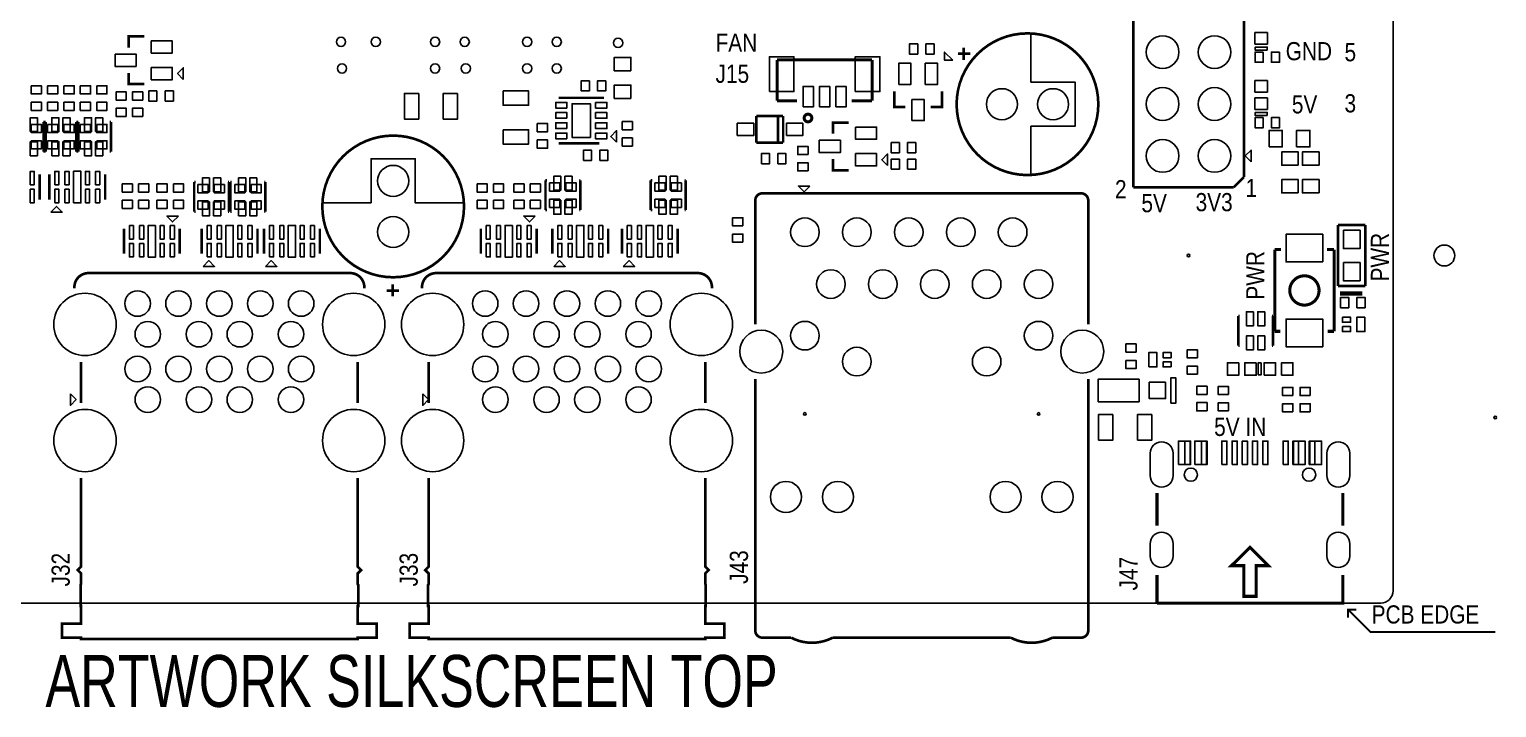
# Model space of a CAD drawing. Extents: x -9 to 101, y -22 to 138.
# Drawn here: x 29.3 to 101.1, y -22.1 to 11.1 of the extents above; entities that cross this region are included whole.
import ezdxf
from ezdxf.enums import TextEntityAlignment as Align

# ---------------------------------------------------------------- set-up
doc = ezdxf.new("R2010")
doc.units = 0
for name, color, linetype in [('BG_OUTLINE', 2, 'CONTINUOUS'), ('BG_SILKSCREEN_TOP', 1, 'CONTINUOUS'), ('PG_SILKSCREEN_TOP', 3, 'CONTINUOUS'), ('PIN_TOP', 4, 'CONTINUOUS'), ('RD_SILKSCREEN_TOP', 5, 'CONTINUOUS')]:
    doc.layers.add(name, color=color, linetype=linetype)

msp = doc.modelspace()

# ---------------------------------------------------------------- linework, layer by layer
at = {"layer": 'BG_OUTLINE'}
msp.add_lwpolyline([(95.99991, 61.399903, 0.414355), (95.400012, 62.000105), (-3.399892, 62.000105, 0.414346), (-4.000094, 61.399903), (-4.000094, -16.400094, 0.414234), (-3.399892, -16.999991), (95.400012, -16.999991, 0.414211), (95.99991, -16.400094)], format="xyb", close=True, dxfattribs=at)
at = {"layer": 'PG_SILKSCREEN_TOP'}
for points, const_width in [([(83.295109, 3.334995), (83.295109, 54.665093)], 0.129997), ([(88.705106, 54.665093), (88.705106, 3.835095)], 0.129997), ([(34.930004, 10.71499), (34.160104, 10.71499), (34.160104, 10.170109)], 0.129997), ([(75.006098, 9.570898), (75.006098, 10.170897)], 0.129997), ([(65.874798, 9.57011), (65.874798, 7.570089)], 0.150089), ([(70.524802, 9.57011), (65.874798, 9.57011)], 0.150089), ([(70.524802, 7.738008), (70.524802, 9.57011)], 0.150089), ([(74.718088, 9.879), (75.31801, 9.879)], 0.129997), ([(34.160104, 8.930107), (34.160104, 8.384997), (34.930004, 8.384997)], 0.129997), ([(70.524802, 7.824089), (70.524802, 7.570089)], 0.150089), ([(71.605902, 8.032039), (71.605902, 7.262139), (72.151011, 7.262139)], 0.129997), ([(73.390989, 7.262139), (73.936098, 7.262139), (73.936098, 8.032039)], 0.129997), ([(55.187012, 7.713904), (57.414008, 7.713904)], 0.127), ([(65.874798, 7.570089), (66.843808, 7.570089)], 0.150089), ([(70.524802, 7.570089), (69.527903, 7.570089)], 0.150089), ([(29.99801, 6.533109), (29.99801, 5.087112)], 0.127), ([(30.047108, 6.533109), (29.99801, 6.533109)], 0.127), ([(30.101896, 6.533109), (30.034103, 6.533109)], 0.127), ([(30.101896, 6.533109), (30.101896, 5.087112)], 0.127), ([(31.598006, 6.533109), (31.598006, 5.087112)], 0.127), ([(31.647003, 6.533109), (31.598006, 6.533109)], 0.127), ([(31.701892, 6.533109), (31.6341, 6.533109)], 0.127), ([(31.701892, 6.533109), (31.701892, 5.087112)], 0.127), ([(33.302092, 6.533109), (33.233995, 6.533109)], 0.127), ([(33.302092, 6.533109), (33.302092, 5.087112)], 0.127), ([(64.862202, 5.518607), (64.862202, 6.818605)], 0.127), ([(64.862202, 6.818605), (66.172309, 6.818605)], 0.127), ([(65.923109, 5.568696), (65.923109, 6.768592)], 0.127), ([(66.172309, 6.818605), (66.172309, 5.518607)], 0.127), ([(69.373064, 6.499098), (68.603165, 6.499098), (68.603165, 5.953989)], 0.129997), ([(30.047108, 5.087112), (29.99801, 5.087112)], 0.127), ([(30.101896, 5.087112), (30.034103, 5.087112)], 0.127), ([(31.647003, 5.087112), (31.598006, 5.087112)], 0.127), ([(31.701892, 5.087112), (31.6341, 5.087112)], 0.127), ([(33.302092, 5.087112), (33.233995, 5.087112)], 0.127), ([(57.178092, 5.486095), (55.187012, 5.486095)], 0.127), ([(66.172309, 5.518607), (64.862202, 5.518607)], 0.127), ([(68.603165, 4.714011), (68.603165, 4.168902), (69.373064, 4.168902)], 0.129997), ([(29.81391, 3.962908), (29.81391, 2.737104)], 0.127), ([(30.286096, 2.737104), (30.286096, 3.962908)], 0.127), ([(33.014006, 3.962908), (33.014006, 2.737104)], 0.127), ([(37.368099, 2.147011), (37.368099, 3.593008)], 0.127), ([(37.368099, 3.593008), (37.435892, 3.593008)], 0.127), ([(39.022909, 3.593008), (39.071906, 3.593008)], 0.127), ([(39.071906, 2.147011), (39.071906, 3.593008)], 0.127), ([(39.137996, 2.147011), (39.137996, 3.593008)], 0.127), ([(39.137996, 3.593008), (39.206094, 3.593008)], 0.127), ([(40.79301, 3.593008), (40.842108, 3.593008)], 0.127), ([(40.842108, 2.147011), (40.842108, 3.593008)], 0.127), ([(54.547897, 2.226996), (54.547897, 3.673094)], 0.127), ([(54.547897, 3.673094), (54.615994, 3.673094)], 0.127), ([(56.203012, 3.673094), (56.252008, 3.673094)], 0.127), ([(56.252008, 2.226996), (56.252008, 3.673094)], 0.127), ([(59.698001, 2.226996), (59.698001, 3.673094)], 0.127), ([(59.698001, 3.673094), (59.766098, 3.673094)], 0.127), ([(61.35309, 3.673094), (61.402112, 3.673094)], 0.127), ([(61.402112, 2.226996), (61.402112, 3.673094)], 0.127), ([(88.705106, 3.835095), (88.204904, 3.334995)], 0.129997), ([(80.742003, 3.041904), (65.157985, 3.041904)], 0.129997), ([(88.204904, 3.334995), (83.295109, 3.334995)], 0.129997), ([(37.368099, 2.147011), (37.435892, 2.147011)], 0.127), ([(39.022909, 2.147011), (39.071906, 2.147011)], 0.127), ([(39.137996, 2.147011), (39.206094, 2.147011)], 0.127), ([(40.79301, 2.147011), (40.842108, 2.147011)], 0.127), ([(54.547897, 2.226996), (54.615994, 2.226996)], 0.127), ([(56.203012, 2.226996), (56.252008, 2.226996)], 0.127), ([(59.698001, 2.226996), (59.766098, 2.226996)], 0.127), ([(61.35309, 2.226996), (61.402112, 2.226996)], 0.127), ([(64.807998, 2.692095), (64.807998, -3.361004)], 0.129997), ([(81.091989, -3.361004), (81.091989, 2.692095)], 0.129997), ([(93.390999, 1.492504), (93.312005, 1.492504)], 0.127), ([(93.312005, 1.484401), (93.312005, -1.49352)], 0.127), ([(93.390999, 1.492504), (94.635091, 1.492504)], 0.127), ([(94.647995, -1.49352), (94.647995, 1.484401)], 0.127), ([(33.936102, 0.087097), (33.936102, 1.312901)], 0.127), ([(36.664011, 1.312901), (36.664011, 0.087097)], 0.127), ([(37.735891, 0.087097), (37.735891, 1.312901)], 0.127), ([(40.464105, 1.312901), (40.464105, 0.087097)], 0.127), ([(40.785898, 0.087097), (40.785898, 1.312901)], 0.127), ([(43.513908, 1.312901), (43.513908, 0.087097)], 0.127), ([(51.386105, 0.087097), (51.386105, 1.312901)], 0.127), ([(54.11409, 1.312901), (54.11409, 0.087097)], 0.127), ([(54.885996, 0.087097), (54.885996, 1.312901)], 0.127), ([(57.613906, 1.312901), (57.613906, 0.087097)], 0.127), ([(58.28599, 0.087097), (58.28599, 1.312901)], 0.127), ([(61.014, 1.312901), (61.014, 0.087097)], 0.127), ([(90.213409, 0.290576), (90.52052, 0.290576)], 0.150089), ([(90.213409, -3.709416), (90.213409, 0.290576)], 0.150089), ([(93.113606, 0.290576), (92.760521, 0.290576)], 0.150089), ([(93.113606, -3.709416), (93.113606, 0.290576)], 0.150089), ([(47.070899, -2.002104), (47.070899, -1.402105)], 0.129997), ([(93.309897, -1.490497), (94.647995, -1.49352)], 0.127), ([(47.379001, -1.713992), (46.779104, -1.713992)], 0.129997), ([(93.398111, -1.856511), (94.503011, -1.856511)], 0.199898), ([(88.429109, -4.405909), (88.429109, -2.960091)], 0.127), ([(88.429109, -2.960091), (88.496902, -2.960091)], 0.127), ([(90.083894, -2.960091), (90.132891, -2.960091)], 0.127), ([(90.132891, -4.405909), (90.132891, -2.960091)], 0.127), ([(90.489507, -3.709416), (90.213409, -3.709416)], 0.150089), ([(92.794506, -3.709416), (93.113606, -3.709416)], 0.150089), ([(88.429109, -4.405909), (88.496902, -4.405909)], 0.127), ([(90.083894, -4.405909), (90.132891, -4.405909)], 0.127), ([(31.834988, -5.204993), (31.834988, -7.214895)], 0.129997), ([(45.36501, -7.214895), (45.36501, -5.204993)], 0.129997), ([(48.834904, -5.204993), (48.834904, -7.214895)], 0.129997), ([(62.365001, -7.214895), (62.365001, -5.204993)], 0.129997), ([(64.807998, -6.039104), (64.807998, -18.342102)], 0.129997), ([(81.091989, -18.342102), (81.091989, -6.039104)], 0.129997), ([(31.834988, -10.884992), (31.834988, -15.221001), (31.669101, -15.386101), (31.834988, -15.551912), (31.834988, -16.071088), (31.810096, -16.110991), (31.810096, -17.139996), (31.834988, -17.139996), (31.834988, -18.009895), (30.909895, -18.009895), (30.909895, -18.690107), (31.834988, -18.690107), (31.834988, -18.754903), (45.36501, -18.754903), (45.36501, -18.690107), (46.290103, -18.690107), (46.290103, -18.009895), (45.36501, -18.009895), (45.36501, -17.139996), (45.389902, -17.139996), (45.389902, -16.110991), (45.36501, -16.071088), (45.36501, -15.551912), (45.530897, -15.386101), (45.36501, -15.221001), (45.36501, -10.884992)], 0.129997), ([(48.834904, -10.884992), (48.834904, -15.221001), (48.669092, -15.386101), (48.834904, -15.551912), (48.834904, -16.071088), (48.810012, -16.110991), (48.810012, -17.139996), (48.834904, -17.139996), (48.834904, -18.009895), (47.909912, -18.009895), (47.909912, -18.690107), (48.834904, -18.690107), (48.834904, -18.754903), (62.365001, -18.754903), (62.365001, -18.690107), (63.290094, -18.690107), (63.290094, -18.009895), (62.365001, -18.009895), (62.365001, -17.139996), (62.389893, -17.139996), (62.389893, -16.110991), (62.365001, -16.071088), (62.365001, -15.551912), (62.530888, -15.386101), (62.365001, -15.221001), (62.365001, -10.884992)], 0.129997), ([(84.454898, -11.619992), (84.454898, -13.219989)], 0.151892), ([(93.545101, -13.219989), (93.545101, -11.619992)], 0.151892), ([(84.454898, -15.619984), (84.454898, -16.999991)], 0.151892), ([(84.454898, -16.999991), (93.545101, -16.999991), (93.545101, -15.619984)], 0.151892), ([(82.499911, -16.999991), (95.500088, -16.999991)], 0.024892), ([(94.199888, -17.320082), (93.800092, -17.320082), (93.800092, -17.720107)], 0.100101), ([(93.800092, -17.320082), (94.899912, -18.419902), (101.000001, -18.419902)], 0.100101), ([(65.157985, -18.691911), (66.562884, -18.691911)], 0.129997), ([(68.596891, -18.691911), (77.303097, -18.691911)], 0.129997), ([(79.337103, -18.691911), (80.742003, -18.691911)], 0.129997)]:
    msp.add_lwpolyline(points, dxfattribs=dict(at, const_width=const_width))
for points, const_width in [([(81.584902, 7.400011, 1), (74.655098, 7.399989, 1)], 0.129997), ([(67.574897, 6.725107, 1), (67.200827, 6.725181, 1)], 0.150089), ([(50.564898, 2.399995, 1), (43.635102, 2.400005, 1)], 0.129997), ([(92.379597, -1.709318, 1), (90.947427, -1.709333, 1)], 0.150089)]:
    msp.add_lwpolyline(points, format="xyb", close=True, dxfattribs=dict(at, const_width=const_width))
for points in [[(78.29009, 8.479993), (80.450106, 8.479993), (80.450106, 6.320003), (78.29009, 6.320003), (78.29009, 3.939007, 0.952072), (78.29009, 10.860989)], [(46.020101, 2.569896), (46.020101, 4.729988), (48.179888, 4.729988), (48.179888, 2.569896), (50.561088, 2.569896, 0.952107), (43.639105, 2.569896)]]:
    msp.add_lwpolyline(points, format="xyb", close=True, dxfattribs=at)
for points in [[(89.843, 10.044913), (89.257022, 10.044913), (89.257022, 10.195001), (89.843, 10.195001)], [(74.468126, 9.551975), (74.068, 9.551899), (74.068, 9.952126)], [(36.83701, 8.616899), (36.554004, 8.900109), (36.83701, 9.183091)], [(89.843, 6.844995), (89.256997, 6.844995), (89.256997, 6.995084), (89.843, 6.995084)], [(58.02691, 5.544998), (57.744004, 5.828005), (58.02691, 6.111011)], [(89.05301, 4.587011), (88.770104, 4.869891), (89.05301, 5.153101)], [(71.280071, 4.401109), (70.997064, 4.683989), (71.280071, 4.966995)], [(67.483888, 3.393897), (67.200983, 3.110992), (66.918002, 3.393897)], [(30.352111, 2.120113), (30.635092, 2.403094), (30.917998, 2.120113)], [(36.597996, 1.930095), (36.31499, 1.646911), (36.03211, 1.930095)], [(54.048, 1.930095), (53.765094, 1.646911), (53.482088, 1.930095)], [(37.801906, -0.529895), (38.084912, -0.246888), (38.368097, -0.529895)], [(40.851988, -0.529895), (41.134894, -0.246888), (41.4179, -0.529895)], [(54.952011, -0.529895), (55.234992, -0.246888), (55.517898, -0.529895)], [(58.352106, -0.529895), (58.635011, -0.246888), (58.917992, -0.529895)], [(89.394894, -5.842991), (89.394894, -5.257089), (89.545008, -5.257089), (89.545008, -5.842991)], [(85.130996, -7.217994), (85.130996, -5.985002), (85.3789, -5.985002), (85.3789, -7.217994)], [(31.314009, -6.767093), (31.59699, -7.0501), (31.314009, -7.333005)], [(48.544099, -6.767093), (48.827106, -7.0501), (48.544099, -7.333005)]]:
    msp.add_lwpolyline(points, close=True, dxfattribs=at)
at = {"layer": 'PG_SILKSCREEN_TOP', "const_width": 0.129997}
for points in [[(65.157985, 3.041904, 0.414097), (64.807998, 2.692095)], [(81.091989, 2.692095, 0.414097), (80.742003, 3.041904)], [(45.689901, -1.599997), (45.689901, -1.549908, 0.414142), (45.000012, -0.860095), (32.200012, -0.860095, 0.414152), (31.510097, -1.549908), (31.510097, -1.599997)], [(62.689892, -1.599997), (62.689892, -1.549908, 0.414145), (62.000003, -0.860095), (49.199902, -0.860095, 0.414107), (48.510088, -1.549908), (48.510088, -1.599997)], [(64.807998, -18.342102, 0.414097), (65.157985, -18.691911)], [(66.562884, -18.691911, 0.245923), (68.596891, -18.691911)], [(77.303097, -18.691911, 0.245923), (79.337103, -18.691911)], [(80.742003, -18.691911, 0.414097), (81.091989, -18.342102)]]:
    msp.add_lwpolyline(points, format="xyb", dxfattribs=at)
at = {"layer": 'PG_SILKSCREEN_TOP', "const_width": 0.151892}
msp.add_lwpolyline([(89, -14.269999), (88.100103, -15.169998), (88.7, -15.169998), (88.7, -16.670096), (89.299999, -16.670096), (89.299999, -15.169998), (89.899896, -15.169998)], close=True, dxfattribs=at)
at = {"layer": 'PIN_TOP'}
for points in [[(89.855142, 10.345052), (89.245034, 10.345052), (89.245034, 10.905147), (89.855142, 10.905147)], [(35.269919, 10.500055), (36.299915, 10.500055), (36.299915, 9.900158), (35.269919, 9.900158)], [(72.750401, 10.35224), (72.750401, 9.852139), (72.350401, 9.852139), (72.350401, 10.35224)], [(73.550399, 10.35224), (73.550399, 9.852139), (73.1504, 9.852139), (73.1504, 10.35224)], [(33.498015, 9.850044), (34.528011, 9.850044), (34.528011, 9.250147), (33.498015, 9.250147)], [(58.723403, 9.036698), (57.913397, 9.036698), (57.913397, 9.686709), (58.723403, 9.686709)], [(65.499945, 8.020101), (65.499945, 9.720097), (66.699841, 9.720097), (66.699841, 8.020101)], [(69.70014, 8.020101), (69.70014, 9.720097), (70.900036, 9.720097), (70.900036, 8.020101)], [(71.82104, 8.371942), (71.82104, 9.401937), (72.420937, 9.401937), (72.420937, 8.371942)], [(73.121063, 8.371942), (73.121063, 9.401937), (73.72096, 9.401937), (73.72096, 8.371942)], [(89.650113, 9.950056), (89.650113, 9.449956), (89.250114, 9.449956), (89.250114, 9.950056)], [(90.450111, 9.950056), (90.450111, 9.449956), (90.050112, 9.449956), (90.050112, 9.950056)], [(35.269919, 9.200032), (36.299915, 9.200032), (36.299915, 8.600135), (35.269919, 8.600135)], [(29.400056, 8.300009), (29.900156, 8.300009), (29.900156, 7.90001), (29.400056, 7.90001)], [(30.199851, 8.300009), (30.699951, 8.300009), (30.699951, 7.90001), (30.199851, 7.90001)], [(30.999951, 8.300009), (31.500051, 8.300009), (31.500051, 7.90001), (30.999951, 7.90001)], [(31.800051, 8.300009), (32.300151, 8.300009), (32.300151, 7.90001), (31.800051, 7.90001)], [(32.599947, 8.300009), (33.100048, 8.300009), (33.100048, 7.90001), (32.599947, 7.90001)], [(34.049957, 7.60001), (33.549857, 7.60001), (33.549857, 8.000009), (34.049957, 8.000009)], [(34.850057, 7.60001), (34.349957, 7.60001), (34.349957, 8.000009), (34.850057, 8.000009)], [(35.549891, 8.050162), (35.549891, 7.550061), (35.149892, 7.550061), (35.149892, 8.050162)], [(36.349889, 8.050162), (36.349889, 7.550061), (35.94989, 7.550061), (35.94989, 8.050162)], [(48.347998, 7.924863), (48.347998, 6.674955), (47.648, 6.674955), (47.648, 7.924863)], [(50.251982, 7.924863), (50.251982, 6.674955), (49.551984, 6.674955), (49.551984, 7.924863)], [(52.475143, 8.05199), (53.725051, 8.05199), (53.725051, 7.351992), (52.475143, 7.351992)], [(56.699988, 8.549957), (56.699988, 8.049857), (56.299989, 8.049857), (56.299989, 8.549957)], [(57.499987, 8.549957), (57.499987, 8.049857), (57.099987, 8.049857), (57.099987, 8.549957)], [(58.723403, 7.686891), (57.913397, 7.686891), (57.913397, 8.336902), (58.723403, 8.336902)], [(67.149828, 7.270013), (67.149828, 8.270011), (67.649928, 8.270011), (67.649928, 7.270013)], [(67.949928, 7.270013), (67.949928, 8.270011), (68.450028, 8.270011), (68.450028, 7.270013)], [(68.750028, 7.270013), (68.750028, 8.270011), (69.250128, 8.270011), (69.250128, 7.270013)], [(89.855142, 7.994942), (89.245034, 7.994942), (89.245034, 8.555037), (89.855142, 8.555037)], [(29.400056, 7.50001), (29.900156, 7.50001), (29.900156, 7.100011), (29.400056, 7.100011)], [(30.199851, 7.50001), (30.699951, 7.50001), (30.699951, 7.100011), (30.199851, 7.100011)], [(30.999951, 7.50001), (31.500051, 7.50001), (31.500051, 7.100011), (30.999951, 7.100011)], [(31.800051, 7.50001), (32.300151, 7.50001), (32.300151, 7.100011), (31.800051, 7.100011)], [(32.599947, 7.50001), (33.100048, 7.50001), (33.100048, 7.100011), (32.599947, 7.100011)], [(34.049957, 6.800012), (33.549857, 6.800012), (33.549857, 7.200011), (34.049957, 7.200011)], [(34.850057, 6.800012), (34.349957, 6.800012), (34.349957, 7.200011), (34.850057, 7.200011)], [(55.599838, 7.210044), (55.049928, 7.210044), (55.049928, 7.489952), (55.599838, 7.489952)], [(56.749937, 5.774906), (55.850041, 5.774906), (55.850041, 7.424915), (56.749937, 7.424915)], [(57.00014, 7.489952), (57.55005, 7.489952), (57.55005, 7.210044), (57.00014, 7.210044)], [(72.471051, 6.600038), (72.471051, 7.630033), (73.070949, 7.630033), (73.070949, 6.600038)], [(89.855142, 7.14516), (89.245034, 7.14516), (89.245034, 7.705255), (89.855142, 7.705255)], [(29.350106, 6.058992), (29.350106, 6.739001), (29.700118, 6.739001), (29.700118, 6.058992)], [(30.399888, 6.058992), (30.399888, 6.739001), (30.7499, 6.739001), (30.7499, 6.058992)], [(30.950103, 6.058992), (30.950103, 6.739001), (31.300115, 6.739001), (31.300115, 6.058992)], [(31.999784, 6.058992), (31.999784, 6.739001), (32.349796, 6.739001), (32.349796, 6.058992)], [(32.549998, 6.058992), (32.549998, 6.739001), (32.90001, 6.739001), (32.90001, 6.058992)], [(55.599838, 6.709867), (55.049928, 6.709867), (55.049928, 6.989775), (55.599838, 6.989775)], [(55.599838, 6.210046), (55.049928, 6.210046), (55.049928, 6.489954), (55.599838, 6.489954)], [(57.00014, 6.989775), (57.55005, 6.989775), (57.55005, 6.709867), (57.00014, 6.709867)], [(57.00014, 6.489954), (57.55005, 6.489954), (57.55005, 6.210046), (57.00014, 6.210046)], [(58.799946, 6.149899), (58.299845, 6.149899), (58.299845, 6.549898), (58.799946, 6.549898)], [(63.930251, 5.868645), (63.930251, 6.468542), (64.730351, 6.468542), (64.730351, 5.868645)], [(66.330043, 5.868645), (66.330043, 6.468542), (67.130143, 6.468542), (67.130143, 5.868645)], [(89.650113, 6.750139), (89.650113, 6.250038), (89.250114, 6.250038), (89.250114, 6.750139)], [(90.450111, 6.750139), (90.450111, 6.250038), (90.050112, 6.250038), (90.050112, 6.750139)], [(29.400056, 6.409995), (29.900156, 6.409995), (29.900156, 6.009996), (29.400056, 6.009996)], [(30.199851, 6.409995), (30.699951, 6.409995), (30.699951, 6.009996), (30.199851, 6.009996)], [(30.999951, 6.409995), (31.500051, 6.409995), (31.500051, 6.009996), (30.999951, 6.009996)], [(31.800051, 6.409995), (32.300151, 6.409995), (32.300151, 6.009996), (31.800051, 6.009996)], [(32.599947, 6.409995), (33.100048, 6.409995), (33.100048, 6.009996), (32.599947, 6.009996)], [(52.475143, 6.148007), (53.725051, 6.148007), (53.725051, 5.448008), (52.475143, 5.448008)], [(54.150044, 6.450101), (54.650145, 6.450101), (54.650145, 6.050102), (54.150044, 6.050102)], [(55.599838, 5.709869), (55.049928, 5.709869), (55.049928, 5.989777), (55.599838, 5.989777)], [(57.00014, 5.989777), (57.55005, 5.989777), (57.55005, 5.709869), (57.00014, 5.709869)], [(58.799946, 5.3499), (58.299845, 5.3499), (58.299845, 5.7499), (58.799946, 5.7499)], [(69.71298, 6.28396), (70.742975, 6.28396), (70.742975, 5.684063), (69.71298, 5.684063)], [(89.932078, 5.309997), (89.932078, 6.120003), (90.58209, 6.120003), (90.58209, 5.309997)], [(91.281885, 5.309997), (91.281885, 6.120003), (91.931896, 6.120003), (91.931896, 5.309997)], [(29.350106, 4.880991), (29.350106, 5.561), (29.700118, 5.561), (29.700118, 4.880991)], [(29.400056, 5.609996), (29.900156, 5.609996), (29.900156, 5.209997), (29.400056, 5.209997)], [(30.199851, 5.609996), (30.699951, 5.609996), (30.699951, 5.209997), (30.199851, 5.209997)], [(30.399888, 4.880991), (30.399888, 5.561), (30.7499, 5.561), (30.7499, 4.880991)], [(30.950103, 4.880991), (30.950103, 5.561), (31.300115, 5.561), (31.300115, 4.880991)], [(30.999951, 5.609996), (31.500051, 5.609996), (31.500051, 5.209997), (30.999951, 5.209997)], [(31.800051, 5.609996), (32.300151, 5.609996), (32.300151, 5.209997), (31.800051, 5.209997)], [(31.999784, 4.880991), (31.999784, 5.561), (32.349796, 5.561), (32.349796, 4.880991)], [(32.549998, 4.880991), (32.549998, 5.561), (32.90001, 5.561), (32.90001, 4.880991)], [(32.599947, 5.609996), (33.100048, 5.609996), (33.100048, 5.209997), (32.599947, 5.209997)], [(54.150044, 5.650103), (54.650145, 5.650103), (54.650145, 5.250104), (54.150044, 5.250104)], [(56.399989, 4.649826), (56.399989, 5.149926), (56.799988, 5.149926), (56.799988, 4.649826)], [(57.199987, 4.649826), (57.199987, 5.149926), (57.599986, 5.149926), (57.599986, 4.649826)], [(67.389438, 4.938192), (66.889338, 4.938192), (66.889338, 5.338191), (67.389438, 5.338191)], [(67.941076, 5.633949), (68.971071, 5.633949), (68.971071, 5.034051), (67.941076, 5.034051)], [(71.456398, 5.024526), (71.456398, 5.524627), (71.856397, 5.524627), (71.856397, 5.024526)], [(72.256396, 5.024526), (72.256396, 5.524627), (72.656395, 5.524627), (72.656395, 5.024526)], [(91.362403, 4.413898), (90.552397, 4.413898), (90.552397, 5.063909), (91.362403, 5.063909)], [(92.378403, 4.413898), (91.568397, 4.413898), (91.568397, 5.063909), (92.378403, 5.063909)], [(65.109014, 4.488129), (65.109014, 4.98823), (65.509013, 4.98823), (65.509013, 4.488129)], [(65.909012, 4.488129), (65.909012, 4.98823), (66.309011, 4.98823), (66.309011, 4.488129)], [(67.389438, 4.138193), (66.889338, 4.138193), (66.889338, 4.538193), (67.389438, 4.538193)], [(69.71298, 4.983937), (70.742975, 4.983937), (70.742975, 4.38404), (69.71298, 4.38404)], [(71.456398, 4.219931), (71.456398, 4.720031), (71.856397, 4.720031), (71.856397, 4.219931)], [(72.256396, 4.219931), (72.256396, 4.720031), (72.656395, 4.720031), (72.656395, 4.219931)], [(29.349954, 3.456965), (29.349954, 4.116857), (29.549852, 4.116857), (29.549852, 3.456965)], [(30.550155, 3.456965), (30.550155, 4.116857), (30.750053, 4.116857), (30.750053, 3.456965)], [(31.050052, 3.456965), (31.050052, 4.116857), (31.24995, 4.116857), (31.24995, 3.456965)], [(31.470143, 2.575052), (31.470143, 4.12496), (31.830035, 4.12496), (31.830035, 2.575052)], [(32.050253, 3.456965), (32.050253, 4.116857), (32.250151, 4.116857), (32.250151, 3.456965)], [(32.550151, 3.456965), (32.550151, 4.116857), (32.750049, 4.116857), (32.750049, 3.456965)], [(38.119888, 3.7989), (38.119888, 3.118891), (37.769876, 3.118891), (37.769876, 3.7989)], [(38.670103, 3.7989), (38.670103, 3.118891), (38.320091, 3.118891), (38.320091, 3.7989)], [(39.889811, 3.7989), (39.889811, 3.118891), (39.539799, 3.118891), (39.539799, 3.7989)], [(40.440026, 3.7989), (40.440026, 3.118891), (40.090014, 3.118891), (40.090014, 3.7989)], [(55.299991, 3.87891), (55.299991, 3.198901), (54.949979, 3.198901), (54.949979, 3.87891)], [(55.850206, 3.87891), (55.850206, 3.198901), (55.500194, 3.198901), (55.500194, 3.87891)], [(60.44979, 3.87891), (60.44979, 3.198901), (60.099778, 3.198901), (60.099778, 3.87891)], [(61.000005, 3.87891), (61.000005, 3.198901), (60.649993, 3.198901), (60.649993, 3.87891)], [(91.362403, 3.064091), (90.552397, 3.064091), (90.552397, 3.714102), (91.362403, 3.714102)], [(92.378403, 3.064091), (91.568397, 3.064091), (91.568397, 3.714102), (92.378403, 3.714102)], [(29.349954, 2.583155), (29.349954, 3.243047), (29.549852, 3.243047), (29.549852, 2.583155)], [(30.550155, 2.583155), (30.550155, 3.243047), (30.750053, 3.243047), (30.750053, 2.583155)], [(31.050052, 2.583155), (31.050052, 3.243047), (31.24995, 3.243047), (31.24995, 2.583155)], [(32.050253, 2.583155), (32.050253, 3.243047), (32.250151, 3.243047), (32.250151, 2.583155)], [(32.550151, 2.583155), (32.550151, 3.243047), (32.750049, 3.243047), (32.750049, 2.583155)], [(33.849856, 3.499891), (34.349957, 3.499891), (34.349957, 3.099892), (33.849856, 3.099892)], [(34.649956, 3.499891), (35.150057, 3.499891), (35.150057, 3.099892), (34.649956, 3.099892)], [(35.549853, 3.499891), (36.049953, 3.499891), (36.049953, 3.099892), (35.549853, 3.099892)], [(36.349953, 3.499891), (36.850053, 3.499891), (36.850053, 3.099892), (36.349953, 3.099892)], [(37.549849, 3.469894), (38.049949, 3.469894), (38.049949, 3.069895), (37.549849, 3.069895)], [(38.349949, 3.469894), (38.850049, 3.469894), (38.850049, 3.069895), (38.349949, 3.069895)], [(39.349947, 3.469894), (39.850047, 3.469894), (39.850047, 3.069895), (39.349947, 3.069895)], [(40.150047, 3.469894), (40.650147, 3.469894), (40.650147, 3.069895), (40.150047, 3.069895)], [(51.200037, 3.499891), (51.700138, 3.499891), (51.700138, 3.099892), (51.200037, 3.099892)], [(51.99996, 3.499891), (52.50006, 3.499891), (52.50006, 3.099892), (51.99996, 3.099892)], [(52.999958, 3.499891), (53.500058, 3.499891), (53.500058, 3.099892), (52.999958, 3.099892)], [(53.800058, 3.499891), (54.300158, 3.499891), (54.300158, 3.099892), (53.800058, 3.099892)], [(54.749941, 3.549904), (55.250042, 3.549904), (55.250042, 3.149905), (54.749941, 3.149905)], [(55.549838, 3.549904), (56.049939, 3.549904), (56.049939, 3.149905), (55.549838, 3.149905)], [(59.899842, 3.549904), (60.399943, 3.549904), (60.399943, 3.149905), (59.899842, 3.149905)], [(60.699942, 3.549904), (61.200043, 3.549904), (61.200043, 3.149905), (60.699942, 3.149905)], [(33.849856, 2.699893), (34.349957, 2.699893), (34.349957, 2.299894), (33.849856, 2.299894)], [(34.649956, 2.699893), (35.150057, 2.699893), (35.150057, 2.299894), (34.649956, 2.299894)], [(35.549853, 2.699893), (36.049953, 2.699893), (36.049953, 2.299894), (35.549853, 2.299894)], [(36.349953, 2.699893), (36.850053, 2.699893), (36.850053, 2.299894), (36.349953, 2.299894)], [(37.549849, 2.669896), (38.049949, 2.669896), (38.049949, 2.269896), (37.549849, 2.269896)], [(38.119888, 2.620899), (38.119888, 1.94089), (37.769876, 1.94089), (37.769876, 2.620899)], [(38.670103, 2.620899), (38.670103, 1.94089), (38.320091, 1.94089), (38.320091, 2.620899)], [(38.349949, 2.669896), (38.850049, 2.669896), (38.850049, 2.269896), (38.349949, 2.269896)], [(39.349947, 2.669896), (39.850047, 2.669896), (39.850047, 2.269896), (39.349947, 2.269896)], [(39.889811, 2.620899), (39.889811, 1.94089), (39.539799, 1.94089), (39.539799, 2.620899)], [(40.440026, 2.620899), (40.440026, 1.94089), (40.090014, 1.94089), (40.090014, 2.620899)], [(40.150047, 2.669896), (40.650147, 2.669896), (40.650147, 2.269896), (40.150047, 2.269896)], [(51.200037, 2.699893), (51.700138, 2.699893), (51.700138, 2.299894), (51.200037, 2.299894)], [(51.99996, 2.699893), (52.50006, 2.699893), (52.50006, 2.299894), (51.99996, 2.299894)], [(52.999958, 2.699893), (53.500058, 2.699893), (53.500058, 2.299894), (52.999958, 2.299894)], [(53.800058, 2.699893), (54.300158, 2.699893), (54.300158, 2.299894), (53.800058, 2.299894)], [(54.749941, 2.749906), (55.250042, 2.749906), (55.250042, 2.349906), (54.749941, 2.349906)], [(55.299991, 2.700909), (55.299991, 2.0209), (54.949979, 2.0209), (54.949979, 2.700909)], [(55.850206, 2.700909), (55.850206, 2.0209), (55.500194, 2.0209), (55.500194, 2.700909)], [(55.549838, 2.749906), (56.049939, 2.749906), (56.049939, 2.349906), (55.549838, 2.349906)], [(59.899842, 2.749906), (60.399943, 2.749906), (60.399943, 2.349906), (59.899842, 2.349906)], [(60.44979, 2.700909), (60.44979, 2.0209), (60.099778, 2.0209), (60.099778, 2.700909)], [(61.000005, 2.700909), (61.000005, 2.0209), (60.649993, 2.0209), (60.649993, 2.700909)], [(60.699942, 2.749906), (61.200043, 2.749906), (61.200043, 2.349906), (60.699942, 2.349906)], [(34.399957, 1.46685), (34.399957, 0.806958), (34.200059, 0.806958), (34.200059, 1.46685)], [(34.899854, 1.46685), (34.899854, 0.806958), (34.699956, 0.806958), (34.699956, 1.46685)], [(35.479952, 1.474953), (35.479952, -0.074955), (35.120059, -0.074955), (35.120059, 1.474953)], [(35.900055, 1.46685), (35.900055, 0.806958), (35.700157, 0.806958), (35.700157, 1.46685)], [(36.399953, 1.46685), (36.399953, 0.806958), (36.200055, 0.806958), (36.200055, 1.46685)], [(37.999949, 0.806958), (37.999949, 1.46685), (38.199847, 1.46685), (38.199847, 0.806958)], [(38.499847, 0.806958), (38.499847, 1.46685), (38.699745, 1.46685), (38.699745, 0.806958)], [(38.919937, -0.074955), (38.919937, 1.474953), (39.27983, 1.474953), (39.27983, -0.074955)], [(39.500048, 0.806958), (39.500048, 1.46685), (39.699946, 1.46685), (39.699946, 0.806958)], [(39.999945, 0.806958), (39.999945, 1.46685), (40.199843, 1.46685), (40.199843, 0.806958)], [(41.049956, 0.806958), (41.049956, 1.46685), (41.249854, 1.46685), (41.249854, 0.806958)], [(41.549853, 0.806958), (41.549853, 1.46685), (41.749751, 1.46685), (41.749751, 0.806958)], [(41.969944, -0.074955), (41.969944, 1.474953), (42.329837, 1.474953), (42.329837, -0.074955)], [(42.550055, 0.806958), (42.550055, 1.46685), (42.749953, 1.46685), (42.749953, 0.806958)], [(43.049952, 0.806958), (43.049952, 1.46685), (43.24985, 1.46685), (43.24985, 0.806958)], [(51.850061, 1.46685), (51.850061, 0.806958), (51.650163, 0.806958), (51.650163, 1.46685)], [(52.349959, 1.46685), (52.349959, 0.806958), (52.150061, 0.806958), (52.150061, 1.46685)], [(52.930057, 1.474953), (52.930057, -0.074955), (52.570164, -0.074955), (52.570164, 1.474953)], [(53.35016, 1.46685), (53.35016, 0.806958), (53.150262, 0.806958), (53.150262, 1.46685)], [(53.850057, 1.46685), (53.850057, 0.806958), (53.650159, 0.806958), (53.650159, 1.46685)], [(55.150055, 0.806958), (55.150055, 1.46685), (55.349953, 1.46685), (55.349953, 0.806958)], [(55.649952, 0.806958), (55.649952, 1.46685), (55.84985, 1.46685), (55.84985, 0.806958)], [(56.070043, -0.074955), (56.070043, 1.474953), (56.429935, 1.474953), (56.429935, -0.074955)], [(56.650153, 0.806958), (56.650153, 1.46685), (56.850051, 1.46685), (56.850051, 0.806958)], [(57.150051, 0.806958), (57.150051, 1.46685), (57.349949, 1.46685), (57.349949, 0.806958)], [(58.550048, 0.806958), (58.550048, 1.46685), (58.749946, 1.46685), (58.749946, 0.806958)], [(59.049945, 0.806958), (59.049945, 1.46685), (59.249843, 1.46685), (59.249843, 0.806958)], [(59.470036, -0.074955), (59.470036, 1.474953), (59.829929, 1.474953), (59.829929, -0.074955)], [(60.050147, 0.806958), (60.050147, 1.46685), (60.250045, 1.46685), (60.250045, 0.806958)], [(60.550044, 0.806958), (60.550044, 1.46685), (60.749942, 1.46685), (60.749942, 0.806958)], [(64.200062, 1.449908), (63.699961, 1.449908), (63.699961, 1.849907), (64.200062, 1.849907)], [(64.200062, 0.64991), (63.699961, 0.64991), (63.699961, 1.049909), (64.200062, 1.049909)], [(92.563569, -0.309524), (90.763471, -0.309524), (90.763471, 1.040486), (92.563569, 1.040486)], [(93.574997, 1.231379), (94.385003, 1.231379), (94.385003, 0.341389), (93.574997, 0.341389)], [(34.399957, 0.593039), (34.399957, -0.066853), (34.200059, -0.066853), (34.200059, 0.593039)], [(34.899854, 0.593039), (34.899854, -0.066853), (34.699956, -0.066853), (34.699956, 0.593039)], [(35.900055, 0.593039), (35.900055, -0.066853), (35.700157, -0.066853), (35.700157, 0.593039)], [(36.399953, 0.593039), (36.399953, -0.066853), (36.200055, -0.066853), (36.200055, 0.593039)], [(37.999949, -0.066853), (37.999949, 0.593039), (38.199847, 0.593039), (38.199847, -0.066853)], [(38.499847, -0.066853), (38.499847, 0.593039), (38.699745, 0.593039), (38.699745, -0.066853)], [(39.500048, -0.066853), (39.500048, 0.593039), (39.699946, 0.593039), (39.699946, -0.066853)], [(39.999945, -0.066853), (39.999945, 0.593039), (40.199843, 0.593039), (40.199843, -0.066853)], [(41.049956, -0.066853), (41.049956, 0.593039), (41.249854, 0.593039), (41.249854, -0.066853)], [(41.549853, -0.066853), (41.549853, 0.593039), (41.749751, 0.593039), (41.749751, -0.066853)], [(42.550055, -0.066853), (42.550055, 0.593039), (42.749953, 0.593039), (42.749953, -0.066853)], [(43.049952, -0.066853), (43.049952, 0.593039), (43.24985, 0.593039), (43.24985, -0.066853)], [(51.850061, 0.593039), (51.850061, -0.066853), (51.650163, -0.066853), (51.650163, 0.593039)], [(52.349959, 0.593039), (52.349959, -0.066853), (52.150061, -0.066853), (52.150061, 0.593039)], [(53.35016, 0.593039), (53.35016, -0.066853), (53.150262, -0.066853), (53.150262, 0.593039)], [(53.850057, 0.593039), (53.850057, -0.066853), (53.650159, -0.066853), (53.650159, 0.593039)], [(55.150055, -0.066853), (55.150055, 0.593039), (55.349953, 0.593039), (55.349953, -0.066853)], [(55.649952, -0.066853), (55.649952, 0.593039), (55.84985, 0.593039), (55.84985, -0.066853)], [(56.650153, -0.066853), (56.650153, 0.593039), (56.850051, 0.593039), (56.850051, -0.066853)], [(57.150051, -0.066853), (57.150051, 0.593039), (57.349949, 0.593039), (57.349949, -0.066853)], [(58.550048, -0.066853), (58.550048, 0.593039), (58.749946, 0.593039), (58.749946, -0.066853)], [(59.049945, -0.066853), (59.049945, 0.593039), (59.249843, 0.593039), (59.249843, -0.066853)], [(60.050147, -0.066853), (60.050147, 0.593039), (60.250045, 0.593039), (60.250045, -0.066853)], [(60.550044, -0.066853), (60.550044, 0.593039), (60.749942, 0.593039), (60.749942, -0.066853)], [(93.574997, -0.342405), (94.385003, -0.342405), (94.385003, -1.232395), (93.574997, -1.232395)], [(93.430801, -2.553843), (93.430801, -2.053742), (93.8308, -2.053742), (93.8308, -2.553843)], [(94.2308, -2.553843), (94.2308, -2.053742), (94.630799, -2.053742), (94.630799, -2.553843)], [(89.180899, -2.753995), (89.180899, -3.434004), (88.830887, -3.434004), (88.830887, -2.753995)], [(89.731113, -2.753995), (89.731113, -3.434004), (89.381101, -3.434004), (89.381101, -2.753995)], [(92.563569, -4.459326), (90.763471, -4.459326), (90.763471, -3.109316), (92.563569, -3.109316)], [(93.523968, -3.018523), (93.923968, -3.018523), (93.923968, -3.268434), (93.523968, -3.268434)], [(93.523968, -3.472726), (93.923968, -3.472726), (93.923968, -3.722637), (93.523968, -3.722637)], [(94.623992, -3.020581), (94.623992, -3.720579), (94.223992, -3.720579), (94.223992, -3.020581)], [(89.180899, -3.931996), (89.180899, -4.612005), (88.830887, -4.612005), (88.830887, -3.931996)], [(89.731113, -3.931996), (89.731113, -4.612005), (89.381101, -4.612005), (89.381101, -3.931996)], [(82.93495, -4.327601), (83.43505, -4.327601), (83.43505, -4.7276), (82.93495, -4.7276)], [(84.049895, -5.450103), (84.049895, -4.750105), (84.449895, -4.750105), (84.449895, -5.450103)], [(85.149919, -4.997945), (84.749919, -4.997945), (84.749919, -4.748035), (85.149919, -4.748035)], [(86.43225, -5.007), (85.93215, -5.007), (85.93215, -4.607001), (86.43225, -4.607001)], [(82.93495, -5.1276), (83.43505, -5.1276), (83.43505, -5.527599), (82.93495, -5.527599)], [(85.149919, -5.452148), (84.749919, -5.452148), (84.749919, -5.202237), (85.149919, -5.202237)], [(86.43225, -5.806999), (85.93215, -5.806999), (85.93215, -5.407), (86.43225, -5.407)], [(88.455056, -5.244846), (88.455056, -5.854954), (87.89496, -5.854954), (87.89496, -5.244846)], [(89.304838, -5.244846), (89.304838, -5.854954), (88.744742, -5.854954), (88.744742, -5.244846)], [(89.695045, -5.854954), (89.695045, -5.244846), (90.255141, -5.244846), (90.255141, -5.854954)], [(90.544828, -5.854954), (90.544828, -5.244846), (91.104923, -5.244846), (91.104923, -5.854954)], [(81.575021, -7.150075), (81.575021, -6.049975), (83.575017, -6.049975), (83.575017, -7.150075)], [(84.875268, -6.199962), (84.875268, -7.000062), (84.075168, -7.000062), (84.075168, -6.199962)], [(86.90215, -6.7977), (86.40205, -6.7977), (86.40205, -6.397701), (86.90215, -6.397701)], [(87.950053, -6.800012), (87.449952, -6.800012), (87.449952, -6.400013), (87.950053, -6.400013)], [(91.100161, -6.850101), (90.60006, -6.850101), (90.60006, -6.450101), (91.100161, -6.450101)], [(91.950045, -6.850101), (91.449944, -6.850101), (91.449944, -6.450101), (91.950045, -6.450101)], [(82.297918, -7.775156), (82.297918, -9.025064), (81.597919, -9.025064), (81.597919, -7.775156)], [(84.201902, -7.775156), (84.201902, -9.025064), (83.501903, -9.025064), (83.501903, -7.775156)], [(86.90215, -7.597699), (86.40205, -7.597699), (86.40205, -7.1977), (86.90215, -7.1977)], [(87.950053, -7.60001), (87.449952, -7.60001), (87.449952, -7.200011), (87.950053, -7.200011)], [(91.100161, -7.650099), (90.60006, -7.650099), (90.60006, -7.2501), (91.100161, -7.2501)], [(91.950045, -7.650099), (91.449944, -7.650099), (91.449944, -7.2501), (91.950045, -7.2501)], [(85.500159, -10.230155), (85.500159, -9.080043), (86.100056, -9.080043), (86.100056, -10.230155)], [(85.822993, -10.230155), (85.822993, -9.080043), (86.076993, -9.080043), (86.076993, -10.230155)], [(86.300056, -10.230155), (86.300056, -9.080043), (86.899953, -9.080043), (86.899953, -10.230155)], [(86.623093, -10.230155), (86.623093, -9.080043), (86.877093, -9.080043), (86.877093, -10.230155)], [(87.623091, -10.230155), (87.623091, -9.080043), (87.877091, -9.080043), (87.877091, -10.230155)], [(88.122912, -10.230155), (88.122912, -9.080043), (88.376912, -9.080043), (88.376912, -10.230155)], [(88.623089, -10.230155), (88.623089, -9.080043), (88.877089, -9.080043), (88.877089, -10.230155)], [(89.12291, -10.230155), (89.12291, -9.080043), (89.37691, -9.080043), (89.37691, -10.230155)], [(89.623087, -10.230155), (89.623087, -9.080043), (89.877087, -9.080043), (89.877087, -10.230155)], [(90.623111, -10.230155), (90.623111, -9.080043), (90.877111, -9.080043), (90.877111, -10.230155)], [(91.100046, -10.230155), (91.100046, -9.080043), (91.699944, -9.080043), (91.699944, -10.230155)], [(91.122906, -10.230155), (91.122906, -9.080043), (91.376906, -9.080043), (91.376906, -10.230155)], [(91.899943, -10.230155), (91.899943, -9.080043), (92.49984, -9.080043), (92.49984, -10.230155)], [(91.923006, -10.230155), (91.923006, -9.080043), (92.177006, -9.080043), (92.177006, -10.230155)]]:
    msp.add_lwpolyline(points, close=True, dxfattribs=at)
for points in [[(85.239047, -9.673996), (85.239047, -10.765993, -1), (84.120939, -10.765993), (84.120939, -9.673996, -1)], [(93.87906, -9.673996), (93.87906, -10.765993, -1), (92.760952, -10.765993), (92.760952, -9.673996, -1)], [(85.239047, -14.095705), (85.239047, -14.704492, -1), (84.120939, -14.704492), (84.120939, -14.095705, -1)], [(93.87906, -14.095705), (93.87906, -14.704492, -1), (92.760952, -14.704492), (92.760952, -14.095705, -1)]]:
    msp.add_lwpolyline(points, format="xyb", close=True, dxfattribs=at)
for centre, radius in [((44.55, 10.449992), 0.225044), ((46.249996, 10.449992), 0.225044), ((49.149889, 10.449992), 0.225044), ((50.6, 10.449992), 0.225044), ((53.650007, 10.449992), 0.225044), ((55.100093, 10.449992), 0.225044), ((58.100112, 10.400005), 0.225044), ((84.730006, 9.949891), 0.799948), ((87.270006, 9.949891), 0.799948), ((44.600012, 9.150096), 0.225044), ((49.149889, 9.150096), 0.225044), ((50.649988, 9.150096), 0.225044), ((53.650007, 9.150096), 0.225044), ((55.100093, 9.150096), 0.225044), ((76.870179, 7.400011), 0.759955), ((79.369996, 7.400011), 0.759955), ((84.730006, 7.409891), 0.799948), ((87.270006, 7.409891), 0.799948), ((84.730006, 4.869891), 0.799948), ((87.270006, 4.869891), 0.799948), ((47.100109, 3.649904), 0.759955), ((47.100109, 1.150087), 0.759955), ((67.234994, 1.139901), 0.699999), ((69.774994, 1.139901), 0.699999), ((72.314994, 1.139901), 0.699999), ((74.854994, 1.139901), 0.699999), ((77.394994, 1.139901), 0.699999), ((86.000006, 0), 0.064999), ((98.508007, 0), 0.510045), ((68.504994, -1.400099), 0.699999), ((71.044994, -1.400099), 0.699999), ((73.584994, -1.400099), 0.699999), ((76.124994, -1.400099), 0.699999), ((78.664994, -1.400099), 0.699999), ((32.03001, -3.36992), 1.525003), ((34.600007, -2.349805), 0.624954), ((36.600003, -2.349805), 0.624954), ((38.599999, -2.349805), 0.624954), ((40.599995, -2.349805), 0.624954), ((42.599991, -2.349805), 0.624954), ((45.169988, -3.36992), 1.525003), ((49.030001, -3.36992), 1.525003), ((51.599998, -2.349805), 0.624954), ((53.599994, -2.349805), 0.624954), ((55.59999, -2.349805), 0.624954), ((57.599986, -2.349805), 0.624954), ((59.599982, -2.349805), 0.624954), ((62.16998, -3.36992), 1.525003), ((35.099904, -3.849903), 0.624954), ((37.600001, -3.849903), 0.624954), ((39.599997, -3.849903), 0.624954), ((42.100094, -3.849903), 0.624954), ((52.099896, -3.849903), 0.624954), ((54.599992, -3.849903), 0.624954), ((56.599988, -3.849903), 0.624954), ((59.100085, -3.849903), 0.624954), ((67.234994, -3.920007), 0.699999), ((78.664994, -3.920007), 0.699999), ((65.099895, -4.700016), 1.050049), ((80.800092, -4.700016), 1.050049), ((34.600007, -5.5499), 0.624954), ((36.600003, -5.5499), 0.624954), ((38.599999, -5.5499), 0.624954), ((40.599995, -5.5499), 0.624954), ((42.599991, -5.5499), 0.624954), ((51.599998, -5.5499), 0.624954), ((53.599994, -5.5499), 0.624954), ((55.59999, -5.5499), 0.624954), ((57.599986, -5.5499), 0.624954), ((59.599982, -5.5499), 0.624954), ((69.774994, -5.190007), 0.699999), ((76.124994, -5.190007), 0.699999), ((35.099904, -7.049821), 0.624954), ((37.600001, -7.049821), 0.624954), ((39.599997, -7.049821), 0.624954), ((42.100094, -7.049821), 0.624954), ((52.099896, -7.049821), 0.624954), ((54.599992, -7.049821), 0.624954), ((56.599988, -7.049821), 0.624954), ((59.100085, -7.049821), 0.624954), ((32.03001, -9.049817), 1.525003), ((45.169988, -9.049817), 1.525003), ((49.030001, -9.049817), 1.525003), ((62.16998, -9.049817), 1.525003), ((67.234994, -7.750099), 0.064999), ((78.664994, -7.750099), 0.064999), ((101.000001, -7.919999), 0.064999), ((86.109988, -10.720095), 0.325006), ((91.890012, -10.720095), 0.325006), ((66.3099, -11.810009), 0.759955), ((68.8499, -11.810009), 0.759955), ((77.050087, -11.810009), 0.759955), ((79.590087, -11.810009), 0.759955)]:
    msp.add_circle(centre, radius, dxfattribs=at)

# ---------------------------------------------------------------- texts
at = {"layer": 'BG_SILKSCREEN_TOP', "width": 0.857143}
for s, p in [('FAN', (62.865, 9.9695)), ('GND', (90.750009, 9.550095)), ('5', (93.62501, 9.500108)), ('3', (93.62501, 7.000011)), ('5V', (91.050008, 6.949897)), ('2', (82.399988, 2.800096)), ('1', (88.78509, 2.859989)), ('5V', (83.693, 2.116658)), ('5V IN', (87.249, -8.8265))]:
    msp.add_text(s, height=0.889, dxfattribs=at).set_placement(p)
at = {"layer": 'BG_SILKSCREEN_TOP'}
for s, height, width, p in [('3V3', 0.889, 0.857143, (87.249025, 2.16535)), ('ARTWORK SILKSCREEN TOP', 2.54, 0.75, (47.999955, -22.079991))]:
    msp.add_text(s, height=height, dxfattribs=dict(at, width=width)).set_placement(p, align=Align.CENTER)
at = {"layer": 'BG_SILKSCREEN_TOP', "width": 0.857143}
for p in [(95.800342, -1.27), (89.704342, -2.159)]:
    msp.add_text('PWR', height=0.889, rotation=90, dxfattribs=at).set_placement(p)
at = {"layer": 'PG_SILKSCREEN_TOP', "width": 0.857143}
msp.add_text('PCB EDGE', height=0.889, dxfattribs=at).set_placement((94.951906, -18.001005))
at = {"layer": 'RD_SILKSCREEN_TOP', "width": 0.857143}
msp.add_text('J15', height=0.889, dxfattribs=at).set_placement((62.865, 8.4455))
for s, p in [('J32', (31.284342, -15.367)), ('J33', (48.302342, -15.367)), ('J43', (64.4525, -15.24))]:
    msp.add_text(s, height=0.889, rotation=90, dxfattribs=at).set_placement(p, align=Align.CENTER)
msp.add_text('J47', height=0.889, rotation=90, dxfattribs=at).set_placement((83.5025, -16.383))

doc.saveas('drawing.dxf')
